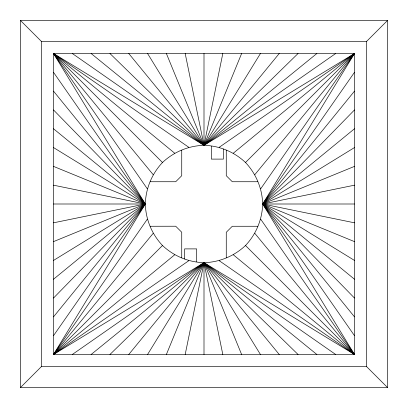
<?xml version="1.0" encoding="UTF-8"?>
<svg xmlns="http://www.w3.org/2000/svg" width="408" height="408" viewBox="0 0 408 408"><rect width="100%" height="100%" fill="white"/><g stroke="black" fill="none" stroke-linecap="round" stroke-linejoin="round"><path stroke-width="0.61" d="M53.509 335.682L145.309 204C145.758 188.516 151.868 173.762 162.496 162.496C173.762 151.868 188.516 145.758 204 145.309C219.484 145.758 234.238 151.868 245.504 162.496C256.132 173.762 262.242 188.516 262.691 204C262.242 219.484 256.132 234.238 245.504 245.504C234.238 256.132 219.484 262.242 204 262.691C188.516 262.242 173.762 256.132 162.496 245.504C151.868 234.238 145.758 219.484 145.309 204L53.509 53.509L354.491 53.509L354.491 354.491L53.509 354.491L53.509 53.509L204 145.309L354.491 53.509L262.691 204L354.491 354.491L204 262.691L53.509 354.491L145.309 204L53.509 72.318M72.318 53.509L204 145.309L222.814 53.509M185.186 354.491L204 262.691L335.682 354.491M91.132 53.509L204 145.309L241.623 53.509M166.377 354.491L204 262.691L316.868 354.491M109.941 53.509L204 145.309L260.437 53.509M147.563 354.491L204 262.691L298.059 354.491M188.807 260.692L53.509 354.491L147.308 219.193M260.692 188.807L354.491 53.509L219.193 147.308M354.491 335.682L262.691 204L354.491 72.318M53.509 316.868L145.309 204L53.509 91.132M354.491 316.868L262.691 204L354.491 91.132M128.755 53.509L204 145.309L279.245 53.509M128.755 354.491L204 262.691L279.245 354.491M174.655 254.827L53.509 354.491L153.173 233.345M254.827 174.655L354.491 53.509L233.345 153.173M53.509 298.059L145.309 204L53.509 109.941M354.491 298.059L262.691 204L354.491 109.941M20.4 387.6L41.468 366.532L366.532 366.532L387.6 387.6L20.4 387.6L20.4 20.4L387.6 20.4L387.6 387.6M53.509 354.491L162.496 245.504M245.504 162.496L354.491 53.509M20.4 20.4L41.468 41.468L366.532 41.468L387.6 20.4M147.563 53.509L204 145.309L298.059 53.509M109.941 354.491L204 262.691L260.437 354.491M53.509 279.245L145.309 204L53.509 128.755M354.491 279.245L262.691 204L354.491 128.755M166.377 53.509L204 145.309L316.868 53.509M91.132 354.491L204 262.691L241.623 354.491M185.186 53.509L204 145.309L335.682 53.509M72.318 354.491L204 262.691L222.814 354.491M53.509 260.437L145.309 204L53.509 147.563M354.491 260.437L262.691 204L354.491 147.563M53.509 241.623L145.309 204L53.509 166.377M354.491 241.623L262.691 204L354.491 166.377M53.509 222.814L145.309 204L53.509 185.186M354.491 222.814L262.691 204L354.491 185.186M150.241 226.267L175.71 226.226L181.733 232.239L181.733 257.759M150.241 181.733L175.71 181.733L181.733 175.71L181.733 150.241M257.759 181.733L232.29 181.733L226.267 175.71L226.267 150.241M53.509 204L145.309 204M262.691 204L354.491 204M257.759 226.267L232.29 226.267L226.267 232.29L226.267 257.759M147.308 188.807L53.509 53.509L188.807 147.308M219.193 260.692L354.491 354.491L260.692 219.193M153.173 174.655L53.509 53.509L174.655 153.173M233.345 254.827L354.491 354.491L254.827 233.345M53.509 53.509L162.496 162.496M245.504 245.504L354.491 354.491M366.532 41.468L366.532 366.532M223.385 149.048L223.385 159.105L211.344 159.105L211.344 146.273M204 53.509L204 145.309M204 262.691L204 354.491M196.656 261.727L196.656 248.895L184.615 248.895L184.615 258.952M41.468 41.468L41.468 366.532"/></g></svg>
